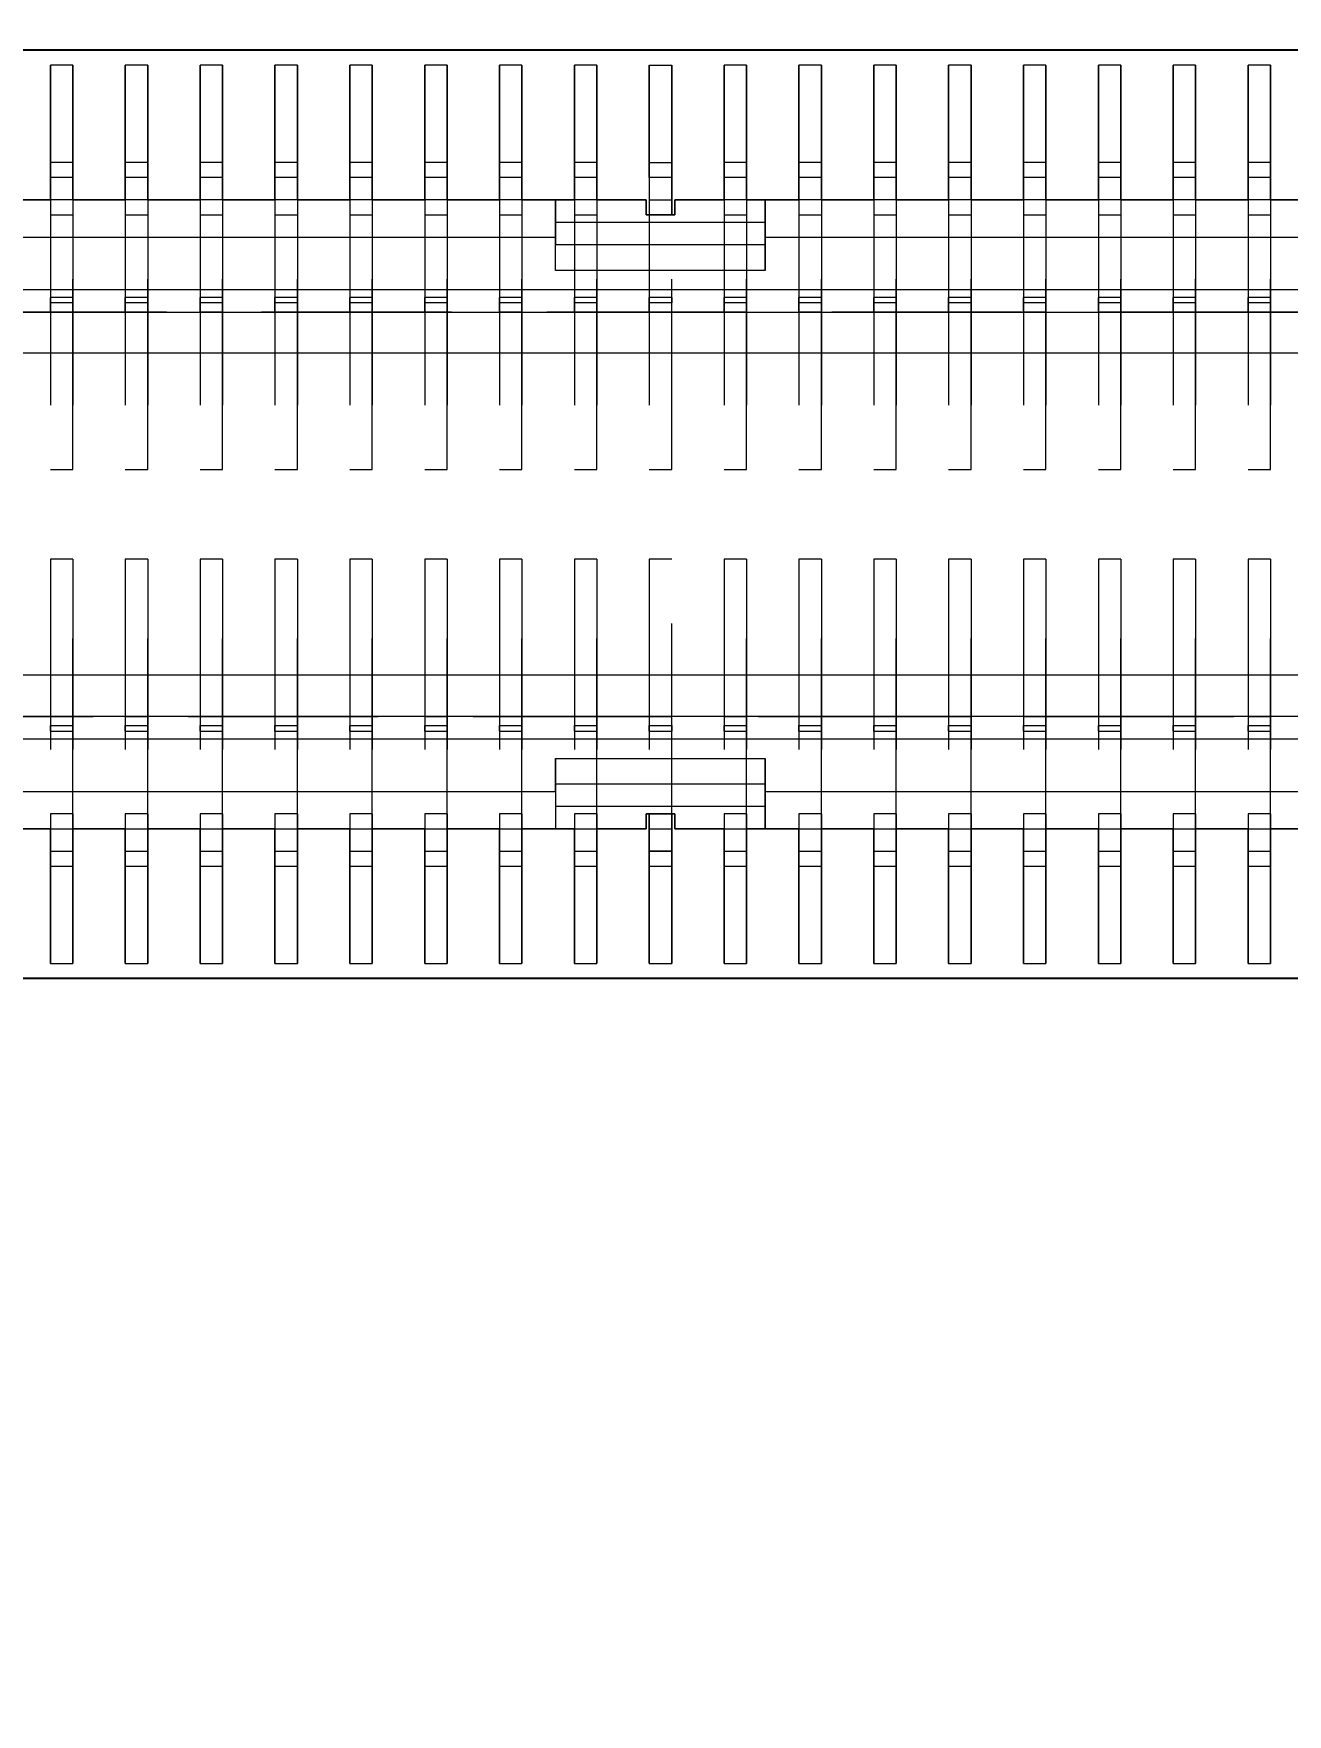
# Model space of a CAD drawing. Header units: millimetres. Extents: x 0 to 403, y 0 to 280.
# Drawn here: x 323.43 to 331.8, y 84.41 to 95.64 of the extents above; entities that cross this region are included whole.
import ezdxf

# ---------------------------------------------------------------- set-up
doc = ezdxf.new("R2010")
doc.units = ezdxf.units.MM
doc.linetypes.add('HIDDEN', pattern=[1.905, 1.27, -0.635])
doc.layers.add('DIM', color=1, linetype='Continuous')
doc.styles.add('SLDTEXTSTYLE0', font='romans__.ttf', dxfattribs={"width": 0.94})
doc.dimstyles.new('SLDDIMSTYLE7', dxfattribs={"dimtxt": 3, "dimasz": 2, "dimexe": 0, "dimexo": 0.0625, "dimgap": 0.75, "dimtad": 1, "dimrnd": 1e-09, "dimzin": 12, "dimdsep": 46, "dimtxsty": 'SLDTEXTSTYLE0', "dimsah": 1, "dimcen": 0.09, "dimadec": 0, "dimazin": 3, "dimtol": 1, "dimtp": 0.15, "dimtm": 0.15, "dimtfac": 1, "dimtofl": 0, "dimtmove": 0, "dimatfit": 3, "dimfxl": 1, "dimfrac": 2, "dimtolj": 1, "dimarcsym": 0})

# ---------------------------------------------------------------- blocks, each defined once
blk = doc.blocks.new('_D_56')
at = {"layer": 'DIM', "transparency": 16777216}
for p, q in [((303.963, 93.529), (303.963, 66.235)), ((365.763, 93.529), (365.763, 66.235)), ((365.763, 67.235), (303.963, 67.235))]:
    blk.add_line(p, q, dxfattribs=at)
for points in [[(303.963, 67.235), (305.963, 66.985), (305.963, 67.485)], [(365.763, 67.235), (363.763, 67.485), (363.763, 66.985)]]:
    blk.add_solid(points, dxfattribs=at)
at = {"layer": 'DIM', "transparency": 16777216, "char_height": 3, "attachment_point": 1, "style": 'SLDTEXTSTYLE0'}
for s, insert in [('61.80', (319.878, 71.256)), (' ±0.15', (332.924, 71.256))]:
    blk.add_mtext(s, dxfattribs=dict(at, insert=insert))
blk = doc.blocks.new('_D_57')
at = {"layer": 'DIM', "transparency": 16777216}
for p, q in [((301.934, 95.529), (301.934, 127.334)), ((362.731, 95.529), (300.934, 95.529)), ((301.934, 95.529), (301.934, 89.329)), ((362.963, 89.329), (300.934, 89.329))]:
    blk.add_line(p, q, dxfattribs=at)
for points in [[(301.934, 95.529), (301.684, 93.529), (302.184, 93.529)], [(301.934, 89.329), (302.184, 91.329), (301.684, 91.329)]]:
    blk.add_solid(points, dxfattribs=at)
at = {"layer": 'DIM', "transparency": 16777216, "char_height": 3, "attachment_point": 1, "rotation": 90, "style": 'SLDTEXTSTYLE0'}
for s, insert in [(' ±0.15', (297.913, 110.409)), ('6.20', (297.913, 100.255))]:
    blk.add_mtext(s, dxfattribs=dict(at, insert=insert))

msp = doc.modelspace()

# ---------------------------------------------------------------- linework, layer by layer
at = {"color": 7, "linetype": 'Continuous', "lineweight": 0}
for p, q in [((323.688, 95.429), (323.538, 95.429)), ((323.538, 94.779), (323.538, 95.429)), ((323.688, 94.779), (323.688, 95.429)), ((324.188, 95.429), (324.038, 95.429)), ((324.038, 94.779), (324.038, 95.429)), ((324.188, 94.779), (324.188, 95.429)), ((324.688, 95.429), (324.538, 95.429)), ((324.538, 94.779), (324.538, 95.429)), ((324.688, 94.779), (324.688, 95.429)), ((325.188, 95.429), (325.038, 95.429)), ((325.038, 94.779), (325.038, 95.429)), ((325.188, 94.779), (325.188, 95.429)), ((325.688, 95.429), (325.538, 95.429)), ((325.538, 94.779), (325.538, 95.429)), ((325.688, 94.779), (325.688, 95.429)), ((326.188, 95.429), (326.038, 95.429)), ((326.038, 94.779), (326.038, 95.429)), ((326.188, 94.779), (326.188, 95.429)), ((326.688, 95.429), (326.538, 95.429)), ((326.538, 94.779), (326.538, 95.429)), ((326.688, 94.779), (326.688, 95.429)), ((327.188, 95.429), (327.038, 95.429)), ((327.038, 94.779), (327.038, 95.429)), ((327.188, 94.779), (327.188, 95.429)), ((327.538, 95.429), (327.688, 95.429)), ((327.538, 94.779), (327.538, 95.429)), ((327.688, 94.779), (327.688, 95.429)), ((328.188, 95.429), (328.038, 95.429)), ((328.038, 94.779), (328.038, 95.429)), ((328.188, 94.779), (328.188, 95.429)), ((328.688, 95.429), (328.538, 95.429)), ((328.538, 94.779), (328.538, 95.429)), ((328.688, 94.779), (328.688, 95.429)), ((329.188, 95.429), (329.038, 95.429)), ((329.038, 94.779), (329.038, 95.429)), ((329.188, 94.779), (329.188, 95.429)), ((329.688, 95.429), (329.538, 95.429)), ((329.538, 94.779), (329.538, 95.429)), ((329.688, 94.779), (329.688, 95.429)), ((330.188, 95.429), (330.038, 95.429)), ((330.038, 94.779), (330.038, 95.429)), ((330.188, 94.779), (330.188, 95.429)), ((330.688, 95.429), (330.538, 95.429)), ((330.538, 94.779), (330.538, 95.429)), ((330.688, 94.779), (330.688, 95.429)), ((331.188, 95.429), (331.038, 95.429)), ((331.038, 94.779), (331.038, 95.429)), ((331.188, 94.779), (331.188, 95.429)), ((331.688, 95.429), (331.538, 95.429)), ((331.538, 94.779), (331.538, 95.429)), ((331.688, 94.779), (331.688, 95.429)), ((323.688, 94.779), (323.538, 94.779)), ((323.538, 94.679), (323.538, 94.779)), ((323.688, 94.679), (323.688, 94.779)), ((324.188, 94.779), (324.038, 94.779)), ((324.038, 94.679), (324.038, 94.779)), ((324.188, 94.679), (324.188, 94.779)), ((324.688, 94.779), (324.538, 94.779)), ((324.538, 94.679), (324.538, 94.779)), ((324.688, 94.679), (324.688, 94.779)), ((325.188, 94.779), (325.038, 94.779)), ((325.038, 94.679), (325.038, 94.779)), ((325.188, 94.679), (325.188, 94.779)), ((325.688, 94.779), (325.538, 94.779)), ((325.538, 94.679), (325.538, 94.779)), ((325.688, 94.679), (325.688, 94.779)), ((326.188, 94.779), (326.038, 94.779)), ((326.038, 94.679), (326.038, 94.779)), ((326.188, 94.679), (326.188, 94.779)), ((326.688, 94.779), (326.538, 94.779)), ((326.538, 94.679), (326.538, 94.779)), ((326.688, 94.679), (326.688, 94.779)), ((327.188, 94.779), (327.038, 94.779)), ((327.038, 94.679), (327.038, 94.779)), ((327.188, 94.679), (327.188, 94.779)), ((327.538, 94.779), (327.688, 94.779)), ((327.538, 94.679), (327.538, 94.779)), ((327.688, 94.679), (327.688, 94.779)), ((328.188, 94.779), (328.038, 94.779)), ((328.038, 94.679), (328.038, 94.779)), ((328.188, 94.679), (328.188, 94.779)), ((328.688, 94.779), (328.538, 94.779)), ((328.538, 94.679), (328.538, 94.779)), ((328.688, 94.679), (328.688, 94.779)), ((329.188, 94.779), (329.038, 94.779)), ((329.038, 94.679), (329.038, 94.779)), ((329.188, 94.679), (329.188, 94.779)), ((329.688, 94.779), (329.538, 94.779)), ((329.538, 94.679), (329.538, 94.779)), ((329.688, 94.679), (329.688, 94.779)), ((330.188, 94.779), (330.038, 94.779)), ((330.038, 94.679), (330.038, 94.779)), ((330.188, 94.679), (330.188, 94.779)), ((330.688, 94.779), (330.538, 94.779)), ((330.538, 94.679), (330.538, 94.779)), ((330.688, 94.679), (330.688, 94.779)), ((331.188, 94.779), (331.038, 94.779)), ((331.038, 94.679), (331.038, 94.779)), ((331.188, 94.679), (331.188, 94.779)), ((331.688, 94.779), (331.538, 94.779)), ((331.538, 94.679), (331.538, 94.779)), ((331.688, 94.679), (331.688, 94.779)), ((323.688, 94.679), (323.538, 94.679)), ((323.538, 94.529), (323.538, 94.679)), ((323.688, 94.529), (323.688, 94.679)), ((324.188, 94.679), (324.038, 94.679)), ((324.038, 94.529), (324.038, 94.679)), ((324.188, 94.529), (324.188, 94.679)), ((324.688, 94.679), (324.538, 94.679)), ((324.538, 94.529), (324.538, 94.679)), ((324.688, 94.529), (324.688, 94.679)), ((325.188, 94.679), (325.038, 94.679)), ((325.038, 94.529), (325.038, 94.679)), ((325.188, 94.529), (325.188, 94.679)), ((325.688, 94.679), (325.538, 94.679)), ((325.538, 94.529), (325.538, 94.679)), ((325.688, 94.529), (325.688, 94.679)), ((326.188, 94.679), (326.038, 94.679)), ((326.038, 94.529), (326.038, 94.679)), ((326.188, 94.529), (326.188, 94.679)), ((326.688, 94.679), (326.538, 94.679)), ((326.538, 94.529), (326.538, 94.679)), ((326.688, 94.529), (326.688, 94.679)), ((327.188, 94.679), (327.038, 94.679)), ((327.038, 94.529), (327.038, 94.679)), ((327.188, 94.529), (327.188, 94.679)), ((327.538, 94.679), (327.538, 94.429)), ((327.688, 94.679), (327.538, 94.679)), ((327.688, 94.429), (327.688, 94.679)), ((328.188, 94.679), (328.038, 94.679)), ((328.038, 94.529), (328.038, 94.679)), ((328.188, 94.529), (328.188, 94.679)), ((328.688, 94.679), (328.538, 94.679)), ((328.538, 94.529), (328.538, 94.679)), ((328.688, 94.529), (328.688, 94.679)), ((329.188, 94.679), (329.038, 94.679)), ((329.038, 94.529), (329.038, 94.679)), ((329.188, 94.529), (329.188, 94.679)), ((329.688, 94.679), (329.538, 94.679)), ((329.538, 94.529), (329.538, 94.679)), ((329.688, 94.529), (329.688, 94.679)), ((330.188, 94.679), (330.038, 94.679)), ((330.038, 94.529), (330.038, 94.679)), ((330.188, 94.529), (330.188, 94.679)), ((330.688, 94.679), (330.538, 94.679)), ((330.538, 94.529), (330.538, 94.679)), ((330.688, 94.529), (330.688, 94.679)), ((331.188, 94.679), (331.038, 94.679)), ((331.038, 94.529), (331.038, 94.679)), ((331.188, 94.529), (331.188, 94.679)), ((331.688, 94.679), (331.538, 94.679)), ((331.538, 94.529), (331.538, 94.679)), ((331.688, 94.529), (331.688, 94.679)), ((326.913, 94.529), (323.313, 94.529)), ((326.913, 94.529), (326.913, 94.379)), ((327.518, 94.529), (326.913, 94.529)), ((327.518, 94.429), (327.518, 94.529)), ((328.313, 94.529), (327.708, 94.529)), ((327.708, 94.529), (327.708, 94.429)), ((328.313, 94.379), (328.313, 94.529)), ((331.913, 94.529), (328.313, 94.529)), ((327.708, 94.429), (327.518, 94.429)), ((328.313, 94.379), (326.913, 94.379)), ((326.913, 94.379), (326.913, 94.229)), ((328.313, 94.229), (328.313, 94.379)), ((326.913, 94.279), (323.313, 94.279)), ((328.313, 94.229), (326.913, 94.229)), ((326.913, 94.059), (326.913, 94.229)), ((331.913, 94.279), (328.313, 94.279)), ((328.313, 94.059), (328.313, 94.229)), ((328.313, 94.059), (326.913, 94.059)), ((362.413, 93.929), (307.313, 93.929)), ((323.688, 93.877), (323.538, 93.877)), ((323.538, 93.841), (323.538, 93.877)), ((323.688, 93.877), (323.688, 93.841)), ((324.188, 93.877), (324.038, 93.877)), ((324.038, 93.841), (324.038, 93.877)), ((324.188, 93.877), (324.188, 93.841)), ((324.688, 93.877), (324.538, 93.877)), ((324.538, 93.841), (324.538, 93.877)), ((324.688, 93.877), (324.688, 93.841)), ((325.188, 93.877), (325.038, 93.877)), ((325.038, 93.841), (325.038, 93.877)), ((325.188, 93.877), (325.188, 93.841)), ((325.688, 93.877), (325.538, 93.877)), ((325.538, 93.841), (325.538, 93.877)), ((325.688, 93.877), (325.688, 93.841)), ((326.188, 93.877), (326.038, 93.877)), ((326.038, 93.841), (326.038, 93.877)), ((326.188, 93.877), (326.188, 93.841)), ((326.688, 93.877), (326.538, 93.877)), ((326.538, 93.841), (326.538, 93.877)), ((326.688, 93.877), (326.688, 93.841)), ((327.188, 93.877), (327.038, 93.877)), ((327.038, 93.841), (327.038, 93.877)), ((327.188, 93.877), (327.188, 93.841)), ((327.688, 93.877), (327.538, 93.877)), ((327.538, 93.841), (327.538, 93.877)), ((327.688, 93.877), (327.688, 93.841)), ((328.188, 93.877), (328.038, 93.877)), ((328.038, 93.841), (328.038, 93.877)), ((328.188, 93.877), (328.188, 93.841)), ((328.688, 93.877), (328.538, 93.877)), ((328.538, 93.841), (328.538, 93.877)), ((328.688, 93.877), (328.688, 93.841)), ((329.188, 93.877), (329.038, 93.877)), ((329.038, 93.841), (329.038, 93.877)), ((329.188, 93.877), (329.188, 93.841)), ((329.688, 93.877), (329.538, 93.877)), ((329.538, 93.841), (329.538, 93.877)), ((329.688, 93.877), (329.688, 93.841)), ((330.188, 93.877), (330.038, 93.877)), ((330.038, 93.841), (330.038, 93.877)), ((330.188, 93.877), (330.188, 93.841)), ((330.688, 93.877), (330.538, 93.877)), ((330.538, 93.841), (330.538, 93.877)), ((330.688, 93.877), (330.688, 93.841)), ((331.188, 93.877), (331.038, 93.877)), ((331.038, 93.841), (331.038, 93.877)), ((331.188, 93.877), (331.188, 93.841)), ((331.688, 93.877), (331.538, 93.877)), ((331.538, 93.841), (331.538, 93.877)), ((331.688, 93.877), (331.688, 93.841)), ((307.213, 93.779), (362.513, 93.779)), ((323.538, 93.779), (323.538, 93.841)), ((323.688, 93.841), (323.538, 93.841)), ((323.688, 93.779), (323.688, 93.841)), ((324.038, 93.779), (324.038, 93.841)), ((324.188, 93.841), (324.038, 93.841)), ((324.188, 93.779), (324.188, 93.841)), ((324.538, 93.779), (324.538, 93.841)), ((324.688, 93.841), (324.538, 93.841)), ((324.688, 93.779), (324.688, 93.841)), ((325.038, 93.779), (325.038, 93.841)), ((325.188, 93.841), (325.038, 93.841)), ((325.188, 93.779), (325.188, 93.841)), ((325.538, 93.779), (325.538, 93.841)), ((325.688, 93.841), (325.538, 93.841)), ((325.688, 93.779), (325.688, 93.841)), ((326.038, 93.779), (326.038, 93.841)), ((326.188, 93.841), (326.038, 93.841)), ((326.188, 93.779), (326.188, 93.841)), ((326.538, 93.779), (326.538, 93.841)), ((326.688, 93.841), (326.538, 93.841)), ((326.688, 93.779), (326.688, 93.841)), ((327.038, 93.779), (327.038, 93.841)), ((327.188, 93.841), (327.038, 93.841)), ((327.188, 93.779), (327.188, 93.841)), ((327.538, 93.779), (327.538, 93.841)), ((327.688, 93.841), (327.538, 93.841)), ((327.688, 93.779), (327.688, 93.841)), ((328.038, 93.779), (328.038, 93.841)), ((328.188, 93.841), (328.038, 93.841)), ((328.188, 93.779), (328.188, 93.841)), ((328.538, 93.779), (328.538, 93.841)), ((328.688, 93.841), (328.538, 93.841)), ((328.688, 93.779), (328.688, 93.841)), ((329.038, 93.779), (329.038, 93.841)), ((329.188, 93.841), (329.038, 93.841)), ((329.188, 93.779), (329.188, 93.841)), ((329.538, 93.779), (329.538, 93.841)), ((329.688, 93.841), (329.538, 93.841)), ((329.688, 93.779), (329.688, 93.841)), ((330.038, 93.779), (330.038, 93.841)), ((330.188, 93.841), (330.038, 93.841)), ((330.188, 93.779), (330.188, 93.841)), ((330.538, 93.779), (330.538, 93.841)), ((330.688, 93.841), (330.538, 93.841)), ((330.688, 93.779), (330.688, 93.841)), ((331.038, 93.779), (331.038, 93.841)), ((331.188, 93.841), (331.038, 93.841)), ((331.188, 93.779), (331.188, 93.841)), ((331.538, 93.779), (331.538, 93.841)), ((331.688, 93.841), (331.538, 93.841)), ((331.688, 93.779), (331.688, 93.841)), ((362.313, 93.505), (307.413, 93.505)), ((363.213, 91.354), (306.513, 91.354)), ((363.413, 91.079), (306.313, 91.079)), ((323.538, 91.079), (323.538, 91.018)), ((323.688, 91.018), (323.688, 91.079)), ((324.038, 91.079), (324.038, 91.018)), ((324.188, 91.018), (324.188, 91.079)), ((324.538, 91.079), (324.538, 91.018)), ((324.688, 91.018), (324.688, 91.079)), ((325.038, 91.079), (325.038, 91.018)), ((325.188, 91.018), (325.188, 91.079)), ((325.538, 91.079), (325.538, 91.018)), ((325.688, 91.018), (325.688, 91.079)), ((326.038, 91.079), (326.038, 91.018)), ((326.188, 91.018), (326.188, 91.079)), ((326.538, 91.079), (326.538, 91.018)), ((326.688, 91.018), (326.688, 91.079)), ((327.038, 91.079), (327.038, 91.018)), ((327.188, 91.018), (327.188, 91.079)), ((327.538, 91.079), (327.538, 91.018)), ((327.688, 91.018), (327.688, 91.079)), ((328.038, 91.079), (328.038, 91.018)), ((328.188, 91.018), (328.188, 91.079)), ((328.538, 91.079), (328.538, 91.018)), ((328.688, 91.018), (328.688, 91.079)), ((329.038, 91.079), (329.038, 91.018)), ((329.188, 91.018), (329.188, 91.079)), ((329.538, 91.079), (329.538, 91.018)), ((329.688, 91.018), (329.688, 91.079)), ((330.038, 91.079), (330.038, 91.018)), ((330.188, 91.018), (330.188, 91.079)), ((330.538, 91.079), (330.538, 91.018)), ((330.688, 91.018), (330.688, 91.079)), ((331.038, 91.079), (331.038, 91.018)), ((331.188, 91.018), (331.188, 91.079)), ((331.538, 91.079), (331.538, 91.018)), ((331.688, 91.018), (331.688, 91.079)), ((323.538, 91.018), (323.688, 91.018)), ((323.538, 90.981), (323.538, 91.018)), ((323.538, 90.981), (323.688, 90.981)), ((323.688, 91.018), (323.688, 90.981)), ((324.038, 91.018), (324.188, 91.018)), ((324.038, 90.981), (324.038, 91.018)), ((324.038, 90.981), (324.188, 90.981)), ((324.188, 91.018), (324.188, 90.981)), ((324.538, 91.018), (324.688, 91.018)), ((324.538, 90.981), (324.538, 91.018)), ((324.538, 90.981), (324.688, 90.981)), ((324.688, 91.018), (324.688, 90.981)), ((325.038, 91.018), (325.188, 91.018)), ((325.038, 90.981), (325.038, 91.018)), ((325.038, 90.981), (325.188, 90.981)), ((325.188, 91.018), (325.188, 90.981)), ((325.538, 91.018), (325.688, 91.018)), ((325.538, 90.981), (325.538, 91.018)), ((325.538, 90.981), (325.688, 90.981)), ((325.688, 91.018), (325.688, 90.981)), ((326.038, 91.018), (326.188, 91.018)), ((326.038, 90.981), (326.038, 91.018)), ((326.038, 90.981), (326.188, 90.981)), ((326.188, 91.018), (326.188, 90.981)), ((326.538, 91.018), (326.688, 91.018)), ((326.538, 90.981), (326.538, 91.018)), ((326.538, 90.981), (326.688, 90.981)), ((326.688, 91.018), (326.688, 90.981)), ((327.038, 91.018), (327.188, 91.018)), ((327.038, 90.981), (327.038, 91.018)), ((327.038, 90.981), (327.188, 90.981)), ((327.188, 91.018), (327.188, 90.981)), ((327.538, 91.018), (327.688, 91.018)), ((327.538, 90.981), (327.538, 91.018)), ((327.538, 90.981), (327.688, 90.981)), ((327.688, 91.018), (327.688, 90.981)), ((328.038, 91.018), (328.188, 91.018)), ((328.038, 90.981), (328.038, 91.018)), ((328.038, 90.981), (328.188, 90.981)), ((328.188, 91.018), (328.188, 90.981)), ((328.538, 91.018), (328.688, 91.018)), ((328.538, 90.981), (328.538, 91.018)), ((328.538, 90.981), (328.688, 90.981)), ((328.688, 91.018), (328.688, 90.981)), ((329.038, 91.018), (329.188, 91.018)), ((329.038, 90.981), (329.038, 91.018)), ((329.038, 90.981), (329.188, 90.981)), ((329.188, 91.018), (329.188, 90.981)), ((329.538, 91.018), (329.688, 91.018)), ((329.538, 90.981), (329.538, 91.018)), ((329.538, 90.981), (329.688, 90.981)), ((329.688, 91.018), (329.688, 90.981)), ((330.038, 91.018), (330.188, 91.018)), ((330.038, 90.981), (330.038, 91.018)), ((330.038, 90.981), (330.188, 90.981)), ((330.188, 91.018), (330.188, 90.981)), ((330.538, 91.018), (330.688, 91.018)), ((330.538, 90.981), (330.538, 91.018)), ((330.538, 90.981), (330.688, 90.981)), ((330.688, 91.018), (330.688, 90.981)), ((331.038, 91.018), (331.188, 91.018)), ((331.038, 90.981), (331.038, 91.018)), ((331.038, 90.981), (331.188, 90.981)), ((331.188, 91.018), (331.188, 90.981)), ((331.538, 91.018), (331.688, 91.018)), ((331.538, 90.981), (331.538, 91.018)), ((331.538, 90.981), (331.688, 90.981)), ((331.688, 91.018), (331.688, 90.981)), ((307.313, 90.929), (362.413, 90.929)), ((326.913, 90.799), (328.313, 90.799)), ((326.913, 90.799), (326.913, 90.629)), ((328.313, 90.629), (328.313, 90.799)), ((326.913, 90.629), (328.313, 90.629)), ((326.913, 90.629), (326.913, 90.479)), ((328.313, 90.479), (328.313, 90.629)), ((323.313, 90.579), (326.913, 90.579)), ((328.313, 90.579), (331.913, 90.579)), ((326.913, 90.479), (328.313, 90.479)), ((326.913, 90.479), (326.913, 90.329)), ((327.518, 90.429), (327.708, 90.429)), ((327.518, 90.329), (327.518, 90.429)), ((327.538, 90.179), (327.538, 90.429)), ((327.688, 90.179), (327.688, 90.429)), ((327.708, 90.429), (327.708, 90.329)), ((328.313, 90.329), (328.313, 90.479)), ((323.313, 90.329), (326.913, 90.329)), ((323.538, 90.179), (323.538, 90.329)), ((323.688, 90.179), (323.688, 90.329)), ((324.038, 90.179), (324.038, 90.329)), ((324.188, 90.179), (324.188, 90.329)), ((324.538, 90.179), (324.538, 90.329)), ((324.688, 90.179), (324.688, 90.329)), ((325.038, 90.179), (325.038, 90.329)), ((325.188, 90.179), (325.188, 90.329)), ((325.538, 90.179), (325.538, 90.329)), ((325.688, 90.179), (325.688, 90.329)), ((326.038, 90.179), (326.038, 90.329)), ((326.188, 90.179), (326.188, 90.329)), ((326.538, 90.179), (326.538, 90.329)), ((326.688, 90.179), (326.688, 90.329)), ((326.913, 90.329), (327.518, 90.329)), ((327.038, 90.179), (327.038, 90.329)), ((327.188, 90.179), (327.188, 90.329)), ((327.708, 90.329), (328.313, 90.329)), ((328.038, 90.179), (328.038, 90.329)), ((328.188, 90.179), (328.188, 90.329)), ((328.313, 90.329), (331.913, 90.329)), ((328.538, 90.179), (328.538, 90.329)), ((328.688, 90.179), (328.688, 90.329)), ((329.038, 90.179), (329.038, 90.329)), ((329.188, 90.179), (329.188, 90.329)), ((329.538, 90.179), (329.538, 90.329)), ((329.688, 90.179), (329.688, 90.329)), ((330.038, 90.179), (330.038, 90.329)), ((330.188, 90.179), (330.188, 90.329)), ((330.538, 90.179), (330.538, 90.329)), ((330.688, 90.179), (330.688, 90.329)), ((331.038, 90.179), (331.038, 90.329)), ((331.188, 90.179), (331.188, 90.329)), ((331.538, 90.179), (331.538, 90.329)), ((331.688, 90.179), (331.688, 90.329)), ((323.538, 90.179), (323.688, 90.179)), ((323.538, 90.079), (323.538, 90.179)), ((323.688, 90.079), (323.688, 90.179)), ((324.038, 90.179), (324.188, 90.179)), ((324.038, 90.079), (324.038, 90.179)), ((324.188, 90.079), (324.188, 90.179)), ((324.538, 90.179), (324.688, 90.179)), ((324.538, 90.079), (324.538, 90.179)), ((324.688, 90.079), (324.688, 90.179)), ((325.038, 90.179), (325.188, 90.179)), ((325.038, 90.079), (325.038, 90.179)), ((325.188, 90.079), (325.188, 90.179)), ((325.538, 90.179), (325.688, 90.179)), ((325.538, 90.079), (325.538, 90.179)), ((325.688, 90.079), (325.688, 90.179)), ((326.038, 90.179), (326.188, 90.179)), ((326.038, 90.079), (326.038, 90.179)), ((326.188, 90.079), (326.188, 90.179)), ((326.538, 90.179), (326.688, 90.179)), ((326.538, 90.079), (326.538, 90.179)), ((326.688, 90.079), (326.688, 90.179)), ((327.038, 90.179), (327.188, 90.179)), ((327.038, 90.079), (327.038, 90.179)), ((327.188, 90.079), (327.188, 90.179)), ((327.538, 90.179), (327.688, 90.179)), ((327.538, 90.079), (327.538, 90.179)), ((327.688, 90.079), (327.688, 90.179)), ((328.038, 90.179), (328.188, 90.179)), ((328.038, 90.079), (328.038, 90.179)), ((328.188, 90.079), (328.188, 90.179)), ((328.538, 90.179), (328.688, 90.179)), ((328.538, 90.079), (328.538, 90.179)), ((328.688, 90.079), (328.688, 90.179)), ((329.038, 90.179), (329.188, 90.179)), ((329.038, 90.079), (329.038, 90.179)), ((329.188, 90.079), (329.188, 90.179)), ((329.538, 90.179), (329.688, 90.179)), ((329.538, 90.079), (329.538, 90.179)), ((329.688, 90.079), (329.688, 90.179)), ((330.038, 90.179), (330.188, 90.179)), ((330.038, 90.079), (330.038, 90.179)), ((330.188, 90.079), (330.188, 90.179)), ((330.538, 90.179), (330.688, 90.179)), ((330.538, 90.079), (330.538, 90.179)), ((330.688, 90.079), (330.688, 90.179)), ((331.038, 90.179), (331.188, 90.179)), ((331.038, 90.079), (331.038, 90.179)), ((331.188, 90.079), (331.188, 90.179)), ((331.538, 90.179), (331.688, 90.179)), ((331.538, 90.079), (331.538, 90.179)), ((331.688, 90.079), (331.688, 90.179)), ((323.538, 90.079), (323.688, 90.079)), ((323.538, 89.429), (323.538, 90.079)), ((323.688, 89.429), (323.688, 90.079)), ((324.038, 90.079), (324.188, 90.079)), ((324.038, 89.429), (324.038, 90.079)), ((324.188, 89.429), (324.188, 90.079)), ((324.538, 90.079), (324.688, 90.079)), ((324.538, 89.429), (324.538, 90.079)), ((324.688, 89.429), (324.688, 90.079)), ((325.038, 90.079), (325.188, 90.079)), ((325.038, 89.429), (325.038, 90.079)), ((325.188, 89.429), (325.188, 90.079)), ((325.538, 90.079), (325.688, 90.079)), ((325.538, 89.429), (325.538, 90.079)), ((325.688, 89.429), (325.688, 90.079)), ((326.038, 90.079), (326.188, 90.079)), ((326.038, 89.429), (326.038, 90.079)), ((326.188, 89.429), (326.188, 90.079)), ((326.538, 90.079), (326.688, 90.079)), ((326.538, 89.429), (326.538, 90.079)), ((326.688, 89.429), (326.688, 90.079)), ((327.038, 90.079), (327.188, 90.079)), ((327.038, 89.429), (327.038, 90.079)), ((327.188, 89.429), (327.188, 90.079)), ((327.538, 90.079), (327.688, 90.079)), ((327.538, 89.429), (327.538, 90.079)), ((327.688, 89.429), (327.688, 90.079)), ((328.038, 90.079), (328.188, 90.079)), ((328.038, 89.429), (328.038, 90.079)), ((328.188, 89.429), (328.188, 90.079)), ((328.538, 90.079), (328.688, 90.079)), ((328.538, 89.429), (328.538, 90.079)), ((328.688, 89.429), (328.688, 90.079)), ((329.038, 90.079), (329.188, 90.079)), ((329.038, 89.429), (329.038, 90.079)), ((329.188, 89.429), (329.188, 90.079)), ((329.538, 90.079), (329.688, 90.079)), ((329.538, 89.429), (329.538, 90.079)), ((329.688, 89.429), (329.688, 90.079)), ((330.038, 90.079), (330.188, 90.079)), ((330.038, 89.429), (330.038, 90.079)), ((330.188, 89.429), (330.188, 90.079)), ((330.538, 90.079), (330.688, 90.079)), ((330.538, 89.429), (330.538, 90.079)), ((330.688, 89.429), (330.688, 90.079)), ((331.038, 90.079), (331.188, 90.079)), ((331.038, 89.429), (331.038, 90.079)), ((331.188, 89.429), (331.188, 90.079)), ((331.538, 90.079), (331.688, 90.079)), ((331.538, 89.429), (331.538, 90.079)), ((331.688, 89.429), (331.688, 90.079)), ((323.538, 89.429), (323.688, 89.429)), ((324.038, 89.429), (324.188, 89.429)), ((324.538, 89.429), (324.688, 89.429)), ((325.038, 89.429), (325.188, 89.429)), ((325.538, 89.429), (325.688, 89.429)), ((326.038, 89.429), (326.188, 89.429)), ((326.538, 89.429), (326.688, 89.429)), ((327.038, 89.429), (327.188, 89.429)), ((327.538, 89.429), (327.688, 89.429)), ((328.038, 89.429), (328.188, 89.429)), ((328.538, 89.429), (328.688, 89.429)), ((329.038, 89.429), (329.188, 89.429)), ((329.538, 89.429), (329.688, 89.429)), ((330.038, 89.429), (330.188, 89.429)), ((330.538, 89.429), (330.688, 89.429)), ((331.038, 89.429), (331.188, 89.429)), ((331.538, 89.429), (331.688, 89.429))]:
    msp.add_line(p, q, dxfattribs=at)
at = {"color": 7, "linetype": 'HIDDEN', "lineweight": 0}
for p, q in [((323.688, 95.429), (323.538, 95.429)), ((323.538, 95.429), (323.538, 94.529)), ((323.688, 95.429), (323.688, 94.529)), ((324.188, 95.429), (324.038, 95.429)), ((324.038, 95.429), (324.038, 94.529)), ((324.188, 95.429), (324.188, 94.529)), ((324.688, 95.429), (324.538, 95.429)), ((324.538, 95.429), (324.538, 94.529)), ((324.688, 95.429), (324.688, 94.529)), ((325.188, 95.429), (325.038, 95.429)), ((325.038, 95.429), (325.038, 94.529)), ((325.188, 95.429), (325.188, 94.529)), ((325.688, 95.429), (325.538, 95.429)), ((325.538, 95.429), (325.538, 94.529)), ((325.688, 95.429), (325.688, 94.529)), ((326.188, 95.429), (326.038, 95.429)), ((326.038, 95.429), (326.038, 94.529)), ((326.188, 95.429), (326.188, 94.529)), ((326.688, 95.429), (326.538, 95.429)), ((326.538, 95.429), (326.538, 94.529)), ((326.688, 95.429), (326.688, 94.529)), ((327.188, 95.429), (327.038, 95.429)), ((327.038, 95.429), (327.038, 94.529)), ((327.188, 95.429), (327.188, 94.529)), ((327.538, 95.429), (327.688, 95.429)), ((327.538, 95.429), (327.538, 94.529)), ((327.688, 95.429), (327.688, 94.529)), ((328.188, 95.429), (328.038, 95.429)), ((328.038, 95.429), (328.038, 94.529)), ((328.188, 95.429), (328.188, 94.529)), ((328.688, 95.429), (328.538, 95.429)), ((328.538, 95.429), (328.538, 94.529)), ((328.688, 95.429), (328.688, 94.529)), ((329.188, 95.429), (329.038, 95.429)), ((329.038, 95.429), (329.038, 94.529)), ((329.188, 95.429), (329.188, 94.529)), ((329.688, 95.429), (329.538, 95.429)), ((329.538, 95.429), (329.538, 94.529)), ((329.688, 95.429), (329.688, 94.529)), ((330.188, 95.429), (330.038, 95.429)), ((330.038, 95.429), (330.038, 94.529)), ((330.188, 95.429), (330.188, 94.529)), ((330.688, 95.429), (330.538, 95.429)), ((330.538, 95.429), (330.538, 94.529)), ((330.688, 95.429), (330.688, 94.529)), ((331.188, 95.429), (331.038, 95.429)), ((331.038, 95.429), (331.038, 94.529)), ((331.188, 95.429), (331.188, 94.529)), ((331.688, 95.429), (331.538, 95.429)), ((331.538, 95.429), (331.538, 94.529)), ((331.688, 95.429), (331.688, 94.529)), ((327.688, 94.679), (327.538, 94.679)), ((323.188, 94.529), (323.538, 94.529)), ((323.688, 94.529), (323.538, 94.529)), ((323.538, 94.529), (323.538, 92.729)), ((323.538, 94.529), (323.538, 94.429)), ((323.688, 92.729), (323.688, 94.529)), ((323.688, 94.529), (324.038, 94.529)), ((323.688, 94.529), (323.688, 94.429)), ((324.188, 94.529), (324.038, 94.529)), ((324.038, 94.529), (324.038, 92.729)), ((324.038, 94.529), (324.038, 94.429)), ((324.188, 92.729), (324.188, 94.529)), ((324.188, 94.529), (324.538, 94.529)), ((324.188, 94.529), (324.188, 94.429)), ((324.688, 94.529), (324.538, 94.529)), ((324.538, 94.529), (324.538, 92.729)), ((324.538, 94.529), (324.538, 94.429)), ((324.688, 92.729), (324.688, 94.529)), ((324.688, 94.529), (325.038, 94.529)), ((324.688, 94.529), (324.688, 94.429)), ((325.188, 94.529), (325.038, 94.529)), ((325.038, 94.529), (325.038, 92.729)), ((325.038, 94.529), (325.038, 94.429)), ((325.188, 92.729), (325.188, 94.529)), ((325.188, 94.529), (325.538, 94.529)), ((325.188, 94.529), (325.188, 94.429)), ((325.688, 94.529), (325.538, 94.529)), ((325.538, 94.529), (325.538, 92.729)), ((325.538, 94.529), (325.538, 94.429)), ((325.688, 92.729), (325.688, 94.529)), ((325.688, 94.529), (326.038, 94.529)), ((325.688, 94.529), (325.688, 94.429)), ((326.188, 94.529), (326.038, 94.529)), ((326.038, 94.529), (326.038, 92.729)), ((326.038, 94.529), (326.038, 94.429)), ((326.188, 92.729), (326.188, 94.529)), ((326.188, 94.529), (326.538, 94.529)), ((326.188, 94.529), (326.188, 94.429)), ((326.688, 94.529), (326.538, 94.529)), ((326.538, 94.529), (326.538, 92.729)), ((326.538, 94.529), (326.538, 94.429)), ((326.688, 92.729), (326.688, 94.529)), ((326.688, 94.529), (327.038, 94.529)), ((326.688, 94.529), (326.688, 94.429)), ((326.913, 94.279), (326.913, 94.529)), ((327.188, 94.529), (327.038, 94.529)), ((327.038, 94.529), (327.038, 92.729)), ((327.038, 94.529), (327.038, 94.429)), ((327.188, 92.729), (327.188, 94.529)), ((327.188, 94.529), (327.518, 94.529)), ((327.188, 94.529), (327.188, 94.429)), ((327.518, 94.529), (327.518, 94.429)), ((327.538, 94.529), (327.538, 94.429)), ((327.538, 94.529), (327.688, 94.529)), ((327.688, 94.529), (327.688, 94.429)), ((327.708, 94.429), (327.708, 94.529)), ((327.708, 94.529), (328.038, 94.529)), ((328.188, 94.529), (328.038, 94.529)), ((328.038, 94.529), (328.038, 92.729)), ((328.038, 94.529), (328.038, 94.429)), ((328.188, 92.729), (328.188, 94.529)), ((328.188, 94.529), (328.538, 94.529)), ((328.188, 94.529), (328.188, 94.429)), ((328.313, 94.529), (328.313, 94.279)), ((328.688, 94.529), (328.538, 94.529)), ((328.538, 94.529), (328.538, 92.729)), ((328.538, 94.529), (328.538, 94.429)), ((328.688, 92.729), (328.688, 94.529)), ((328.688, 94.529), (329.038, 94.529)), ((328.688, 94.529), (328.688, 94.429)), ((329.188, 94.529), (329.038, 94.529)), ((329.038, 94.529), (329.038, 92.729)), ((329.038, 94.529), (329.038, 94.429)), ((329.188, 92.729), (329.188, 94.529)), ((329.188, 94.529), (329.538, 94.529)), ((329.188, 94.529), (329.188, 94.429)), ((329.688, 94.529), (329.538, 94.529)), ((329.538, 94.529), (329.538, 92.729)), ((329.538, 94.529), (329.538, 94.429)), ((329.688, 92.729), (329.688, 94.529)), ((329.688, 94.529), (330.038, 94.529)), ((329.688, 94.529), (329.688, 94.429)), ((330.188, 94.529), (330.038, 94.529)), ((330.038, 94.529), (330.038, 92.729)), ((330.038, 94.529), (330.038, 94.429)), ((330.188, 92.729), (330.188, 94.529)), ((330.188, 94.529), (330.538, 94.529)), ((330.188, 94.529), (330.188, 94.429)), ((330.688, 94.529), (330.538, 94.529)), ((330.538, 94.529), (330.538, 92.729)), ((330.538, 94.529), (330.538, 94.429)), ((330.688, 92.729), (330.688, 94.529)), ((330.688, 94.529), (331.038, 94.529)), ((330.688, 94.529), (330.688, 94.429)), ((331.188, 94.529), (331.038, 94.529)), ((331.038, 94.529), (331.038, 92.729)), ((331.038, 94.529), (331.038, 94.429)), ((331.188, 92.729), (331.188, 94.529)), ((331.188, 94.529), (331.538, 94.529)), ((331.188, 94.529), (331.188, 94.429)), ((331.688, 94.529), (331.538, 94.529)), ((331.538, 94.529), (331.538, 92.729)), ((331.538, 94.529), (331.538, 94.429)), ((331.688, 92.729), (331.688, 94.529)), ((331.688, 94.529), (332.038, 94.529)), ((331.688, 94.529), (331.688, 94.429)), ((323.538, 94.429), (323.538, 92.729)), ((323.538, 94.429), (323.688, 94.429)), ((323.688, 94.429), (323.688, 92.729)), ((324.038, 94.429), (324.038, 92.729)), ((324.038, 94.429), (324.188, 94.429)), ((324.188, 94.429), (324.188, 92.729)), ((324.538, 94.429), (324.538, 92.729)), ((324.538, 94.429), (324.688, 94.429)), ((324.688, 94.429), (324.688, 92.729)), ((325.038, 94.429), (325.038, 92.729)), ((325.038, 94.429), (325.188, 94.429)), ((325.188, 94.429), (325.188, 92.729)), ((325.538, 94.429), (325.538, 92.729)), ((325.538, 94.429), (325.688, 94.429)), ((325.688, 94.429), (325.688, 92.729)), ((326.038, 94.429), (326.038, 92.729)), ((326.038, 94.429), (326.188, 94.429)), ((326.188, 94.429), (326.188, 92.729)), ((326.538, 94.429), (326.538, 92.729)), ((326.538, 94.429), (326.688, 94.429)), ((326.688, 94.429), (326.688, 92.729)), ((327.038, 94.429), (327.038, 92.729)), ((327.038, 94.429), (327.188, 94.429)), ((327.188, 94.429), (327.188, 92.729)), ((327.518, 94.429), (327.538, 94.429)), ((327.538, 94.429), (327.688, 94.429)), ((327.538, 94.429), (327.538, 92.729)), ((327.688, 92.729), (327.688, 94.429)), ((327.688, 94.429), (327.708, 94.429)), ((328.038, 94.429), (328.038, 92.729)), ((328.038, 94.429), (328.188, 94.429)), ((328.188, 94.429), (328.188, 92.729)), ((328.538, 94.429), (328.538, 92.729)), ((328.538, 94.429), (328.688, 94.429)), ((328.688, 94.429), (328.688, 92.729)), ((329.038, 94.429), (329.038, 92.729)), ((329.038, 94.429), (329.188, 94.429)), ((329.188, 94.429), (329.188, 92.729)), ((329.538, 94.429), (329.538, 92.729)), ((329.538, 94.429), (329.688, 94.429)), ((329.688, 94.429), (329.688, 92.729)), ((330.038, 94.429), (330.038, 92.729)), ((330.038, 94.429), (330.188, 94.429)), ((330.188, 94.429), (330.188, 92.729)), ((330.538, 94.429), (330.538, 92.729)), ((330.538, 94.429), (330.688, 94.429)), ((330.688, 94.429), (330.688, 92.729)), ((331.038, 94.429), (331.038, 92.729)), ((331.038, 94.429), (331.188, 94.429)), ((331.188, 94.429), (331.188, 92.729)), ((331.538, 94.429), (331.538, 92.729)), ((331.538, 94.429), (331.688, 94.429)), ((331.688, 94.429), (331.688, 92.729)), ((326.913, 94.059), (326.913, 94.279)), ((328.313, 94.229), (326.913, 94.229)), ((328.313, 94.279), (328.313, 94.059)), ((323.538, 93.877), (323.538, 93.779)), ((323.688, 93.779), (323.688, 93.877)), ((324.038, 93.877), (324.038, 93.779)), ((324.188, 93.779), (324.188, 93.877)), ((324.538, 93.877), (324.538, 93.779)), ((324.688, 93.779), (324.688, 93.877)), ((325.038, 93.877), (325.038, 93.779)), ((325.188, 93.779), (325.188, 93.877)), ((325.538, 93.877), (325.538, 93.779)), ((325.688, 93.779), (325.688, 93.877)), ((326.038, 93.877), (326.038, 93.779)), ((326.188, 93.779), (326.188, 93.877)), ((326.538, 93.877), (326.538, 93.779)), ((326.688, 93.779), (326.688, 93.877)), ((327.038, 93.877), (327.038, 93.779)), ((327.188, 93.779), (327.188, 93.877)), ((327.538, 93.877), (327.538, 93.779)), ((327.688, 93.779), (327.688, 93.877)), ((328.038, 93.877), (328.038, 93.779)), ((328.188, 93.779), (328.188, 93.877)), ((328.538, 93.877), (328.538, 93.779)), ((328.688, 93.779), (328.688, 93.877)), ((329.038, 93.877), (329.038, 93.779)), ((329.188, 93.779), (329.188, 93.877)), ((329.538, 93.877), (329.538, 93.779)), ((329.688, 93.779), (329.688, 93.877)), ((330.038, 93.877), (330.038, 93.779)), ((330.188, 93.779), (330.188, 93.877)), ((330.538, 93.877), (330.538, 93.779)), ((330.688, 93.779), (330.688, 93.877)), ((331.038, 93.877), (331.038, 93.779)), ((331.188, 93.779), (331.188, 93.877)), ((331.538, 93.877), (331.538, 93.779)), ((331.688, 93.779), (331.688, 93.877)), ((362.413, 93.779), (307.313, 93.779)), ((323.688, 93.779), (323.538, 93.779)), ((324.188, 93.779), (324.038, 93.779)), ((324.688, 93.779), (324.538, 93.779)), ((325.188, 93.779), (325.038, 93.779)), ((325.688, 93.779), (325.538, 93.779)), ((326.188, 93.779), (326.038, 93.779)), ((326.688, 93.779), (326.538, 93.779)), ((327.188, 93.779), (327.038, 93.779)), ((327.688, 93.779), (327.538, 93.779)), ((328.188, 93.779), (328.038, 93.779)), ((328.688, 93.779), (328.538, 93.779)), ((329.188, 93.779), (329.038, 93.779)), ((329.688, 93.779), (329.538, 93.779)), ((330.188, 93.779), (330.038, 93.779)), ((330.688, 93.779), (330.538, 93.779)), ((331.188, 93.779), (331.038, 93.779)), ((331.688, 93.779), (331.538, 93.779)), ((323.538, 92.729), (323.688, 92.729)), ((324.038, 92.729), (324.188, 92.729)), ((324.538, 92.729), (324.688, 92.729)), ((325.038, 92.729), (325.188, 92.729)), ((325.538, 92.729), (325.688, 92.729)), ((326.038, 92.729), (326.188, 92.729)), ((326.538, 92.729), (326.688, 92.729)), ((327.038, 92.729), (327.188, 92.729)), ((327.538, 92.729), (327.688, 92.729)), ((328.038, 92.729), (328.188, 92.729)), ((328.538, 92.729), (328.688, 92.729)), ((329.038, 92.729), (329.188, 92.729)), ((329.538, 92.729), (329.688, 92.729)), ((330.038, 92.729), (330.188, 92.729)), ((330.538, 92.729), (330.688, 92.729)), ((331.038, 92.729), (331.188, 92.729)), ((331.538, 92.729), (331.688, 92.729)), ((323.688, 92.129), (323.538, 92.129)), ((323.538, 92.129), (323.538, 90.329)), ((323.538, 92.129), (323.538, 90.429)), ((323.688, 90.329), (323.688, 92.129)), ((323.688, 92.129), (323.688, 90.429)), ((324.188, 92.129), (324.038, 92.129)), ((324.038, 92.129), (324.038, 90.329)), ((324.038, 92.129), (324.038, 90.429)), ((324.188, 90.329), (324.188, 92.129)), ((324.188, 92.129), (324.188, 90.429)), ((324.688, 92.129), (324.538, 92.129)), ((324.538, 92.129), (324.538, 90.329)), ((324.538, 92.129), (324.538, 90.429)), ((324.688, 90.329), (324.688, 92.129)), ((324.688, 92.129), (324.688, 90.429)), ((325.188, 92.129), (325.038, 92.129)), ((325.038, 92.129), (325.038, 90.329)), ((325.038, 92.129), (325.038, 90.429)), ((325.188, 90.329), (325.188, 92.129)), ((325.188, 92.129), (325.188, 90.429)), ((325.688, 92.129), (325.538, 92.129)), ((325.538, 92.129), (325.538, 90.329)), ((325.538, 92.129), (325.538, 90.429)), ((325.688, 90.329), (325.688, 92.129)), ((325.688, 92.129), (325.688, 90.429)), ((326.188, 92.129), (326.038, 92.129)), ((326.038, 92.129), (326.038, 90.329)), ((326.038, 92.129), (326.038, 90.429)), ((326.188, 90.329), (326.188, 92.129)), ((326.188, 92.129), (326.188, 90.429)), ((326.688, 92.129), (326.538, 92.129)), ((326.538, 92.129), (326.538, 90.329)), ((326.538, 92.129), (326.538, 90.429)), ((326.688, 90.329), (326.688, 92.129)), ((326.688, 92.129), (326.688, 90.429)), ((327.188, 92.129), (327.038, 92.129)), ((327.038, 92.129), (327.038, 90.329)), ((327.038, 92.129), (327.038, 90.429)), ((327.188, 90.329), (327.188, 92.129)), ((327.188, 92.129), (327.188, 90.429)), ((327.538, 92.129), (327.538, 90.429)), ((327.688, 92.129), (327.538, 92.129)), ((327.688, 90.429), (327.688, 92.129)), ((328.188, 92.129), (328.038, 92.129)), ((328.038, 92.129), (328.038, 90.329)), ((328.038, 92.129), (328.038, 90.429)), ((328.188, 90.329), (328.188, 92.129)), ((328.188, 92.129), (328.188, 90.429)), ((328.688, 92.129), (328.538, 92.129)), ((328.538, 92.129), (328.538, 90.329)), ((328.538, 92.129), (328.538, 90.429)), ((328.688, 90.329), (328.688, 92.129)), ((328.688, 92.129), (328.688, 90.429)), ((329.188, 92.129), (329.038, 92.129)), ((329.038, 92.129), (329.038, 90.329)), ((329.038, 92.129), (329.038, 90.429)), ((329.188, 90.329), (329.188, 92.129)), ((329.188, 92.129), (329.188, 90.429)), ((329.688, 92.129), (329.538, 92.129)), ((329.538, 92.129), (329.538, 90.329)), ((329.538, 92.129), (329.538, 90.429)), ((329.688, 90.329), (329.688, 92.129)), ((329.688, 92.129), (329.688, 90.429)), ((330.188, 92.129), (330.038, 92.129)), ((330.038, 92.129), (330.038, 90.329)), ((330.038, 92.129), (330.038, 90.429)), ((330.188, 90.329), (330.188, 92.129)), ((330.188, 92.129), (330.188, 90.429)), ((330.688, 92.129), (330.538, 92.129)), ((330.538, 92.129), (330.538, 90.329)), ((330.538, 92.129), (330.538, 90.429)), ((330.688, 90.329), (330.688, 92.129)), ((330.688, 92.129), (330.688, 90.429)), ((331.188, 92.129), (331.038, 92.129)), ((331.038, 92.129), (331.038, 90.329)), ((331.038, 92.129), (331.038, 90.429)), ((331.188, 90.329), (331.188, 92.129)), ((331.188, 92.129), (331.188, 90.429)), ((331.688, 92.129), (331.538, 92.129)), ((331.538, 92.129), (331.538, 90.329)), ((331.538, 92.129), (331.538, 90.429)), ((331.688, 90.329), (331.688, 92.129)), ((331.688, 92.129), (331.688, 90.429)), ((307.313, 91.079), (362.413, 91.079)), ((323.538, 91.079), (323.688, 91.079)), ((323.538, 91.079), (323.538, 90.981)), ((323.688, 90.981), (323.688, 91.079)), ((324.038, 91.079), (324.188, 91.079)), ((324.038, 91.079), (324.038, 90.981)), ((324.188, 90.981), (324.188, 91.079)), ((324.538, 91.079), (324.688, 91.079)), ((324.538, 91.079), (324.538, 90.981)), ((324.688, 90.981), (324.688, 91.079)), ((325.038, 91.079), (325.188, 91.079)), ((325.038, 91.079), (325.038, 90.981)), ((325.188, 90.981), (325.188, 91.079)), ((325.538, 91.079), (325.688, 91.079)), ((325.538, 91.079), (325.538, 90.981)), ((325.688, 90.981), (325.688, 91.079)), ((326.038, 91.079), (326.188, 91.079)), ((326.038, 91.079), (326.038, 90.981)), ((326.188, 90.981), (326.188, 91.079)), ((326.538, 91.079), (326.688, 91.079)), ((326.538, 91.079), (326.538, 90.981)), ((326.688, 90.981), (326.688, 91.079)), ((327.038, 91.079), (327.188, 91.079)), ((327.038, 91.079), (327.038, 90.981)), ((327.188, 90.981), (327.188, 91.079)), ((327.538, 91.079), (327.688, 91.079)), ((327.538, 91.079), (327.538, 90.981)), ((327.688, 90.981), (327.688, 91.079)), ((328.038, 91.079), (328.188, 91.079)), ((328.038, 91.079), (328.038, 90.981)), ((328.188, 90.981), (328.188, 91.079)), ((328.538, 91.079), (328.688, 91.079)), ((328.538, 91.079), (328.538, 90.981)), ((328.688, 90.981), (328.688, 91.079)), ((329.038, 91.079), (329.188, 91.079)), ((329.038, 91.079), (329.038, 90.981)), ((329.188, 90.981), (329.188, 91.079)), ((329.538, 91.079), (329.688, 91.079)), ((329.538, 91.079), (329.538, 90.981)), ((329.688, 90.981), (329.688, 91.079)), ((330.038, 91.079), (330.188, 91.079)), ((330.038, 91.079), (330.038, 90.981)), ((330.188, 90.981), (330.188, 91.079)), ((330.538, 91.079), (330.688, 91.079)), ((330.538, 91.079), (330.538, 90.981)), ((330.688, 90.981), (330.688, 91.079)), ((331.038, 91.079), (331.188, 91.079)), ((331.038, 91.079), (331.038, 90.981)), ((331.188, 90.981), (331.188, 91.079)), ((331.538, 91.079), (331.688, 91.079)), ((331.538, 91.079), (331.538, 90.981)), ((331.688, 90.981), (331.688, 91.079)), ((326.913, 90.579), (326.913, 90.799)), ((328.313, 90.799), (328.313, 90.579)), ((326.913, 90.629), (328.313, 90.629)), ((326.913, 90.579), (326.913, 90.329)), ((328.313, 90.579), (328.313, 90.329)), ((323.688, 90.429), (323.538, 90.429)), ((323.538, 90.429), (323.538, 90.329)), ((323.688, 90.429), (323.688, 90.329)), ((324.188, 90.429), (324.038, 90.429)), ((324.038, 90.429), (324.038, 90.329)), ((324.188, 90.429), (324.188, 90.329)), ((324.688, 90.429), (324.538, 90.429)), ((324.538, 90.429), (324.538, 90.329)), ((324.688, 90.429), (324.688, 90.329)), ((325.188, 90.429), (325.038, 90.429)), ((325.038, 90.429), (325.038, 90.329)), ((325.188, 90.429), (325.188, 90.329)), ((325.688, 90.429), (325.538, 90.429)), ((325.538, 90.429), (325.538, 90.329)), ((325.688, 90.429), (325.688, 90.329)), ((326.188, 90.429), (326.038, 90.429)), ((326.038, 90.429), (326.038, 90.329)), ((326.188, 90.429), (326.188, 90.329)), ((326.688, 90.429), (326.538, 90.429)), ((326.538, 90.429), (326.538, 90.329)), ((326.688, 90.429), (326.688, 90.329)), ((327.188, 90.429), (327.038, 90.429)), ((327.038, 90.429), (327.038, 90.329)), ((327.188, 90.429), (327.188, 90.329)), ((327.518, 90.429), (327.518, 90.329)), ((327.538, 90.429), (327.518, 90.429)), ((327.688, 90.429), (327.538, 90.429)), ((327.538, 90.429), (327.538, 90.329)), ((327.708, 90.429), (327.688, 90.429)), ((327.688, 90.429), (327.688, 90.329)), ((327.708, 90.329), (327.708, 90.429)), ((328.188, 90.429), (328.038, 90.429)), ((328.038, 90.429), (328.038, 90.329)), ((328.188, 90.429), (328.188, 90.329)), ((328.688, 90.429), (328.538, 90.429)), ((328.538, 90.429), (328.538, 90.329)), ((328.688, 90.429), (328.688, 90.329)), ((329.188, 90.429), (329.038, 90.429)), ((329.038, 90.429), (329.038, 90.329)), ((329.188, 90.429), (329.188, 90.329)), ((329.688, 90.429), (329.538, 90.429)), ((329.538, 90.429), (329.538, 90.329)), ((329.688, 90.429), (329.688, 90.329)), ((330.188, 90.429), (330.038, 90.429)), ((330.038, 90.429), (330.038, 90.329)), ((330.188, 90.429), (330.188, 90.329)), ((330.688, 90.429), (330.538, 90.429)), ((330.538, 90.429), (330.538, 90.329)), ((330.688, 90.429), (330.688, 90.329)), ((331.188, 90.429), (331.038, 90.429)), ((331.038, 90.429), (331.038, 90.329)), ((331.188, 90.429), (331.188, 90.329)), ((331.688, 90.429), (331.538, 90.429)), ((331.538, 90.429), (331.538, 90.329)), ((331.688, 90.429), (331.688, 90.329)), ((323.538, 90.329), (323.188, 90.329)), ((323.538, 90.329), (323.688, 90.329)), ((323.538, 90.329), (323.538, 89.429)), ((324.038, 90.329), (323.688, 90.329)), ((323.688, 90.329), (323.688, 89.429)), ((324.038, 90.329), (324.188, 90.329)), ((324.038, 90.329), (324.038, 89.429)), ((324.538, 90.329), (324.188, 90.329)), ((324.188, 90.329), (324.188, 89.429)), ((324.538, 90.329), (324.688, 90.329)), ((324.538, 90.329), (324.538, 89.429)), ((325.038, 90.329), (324.688, 90.329)), ((324.688, 90.329), (324.688, 89.429)), ((325.038, 90.329), (325.188, 90.329)), ((325.038, 90.329), (325.038, 89.429)), ((325.538, 90.329), (325.188, 90.329)), ((325.188, 90.329), (325.188, 89.429)), ((325.538, 90.329), (325.688, 90.329)), ((325.538, 90.329), (325.538, 89.429)), ((326.038, 90.329), (325.688, 90.329)), ((325.688, 90.329), (325.688, 89.429)), ((326.038, 90.329), (326.188, 90.329)), ((326.038, 90.329), (326.038, 89.429)), ((326.538, 90.329), (326.188, 90.329)), ((326.188, 90.329), (326.188, 89.429)), ((326.538, 90.329), (326.688, 90.329)), ((326.538, 90.329), (326.538, 89.429)), ((327.038, 90.329), (326.688, 90.329)), ((326.688, 90.329), (326.688, 89.429)), ((327.038, 90.329), (327.188, 90.329)), ((327.038, 90.329), (327.038, 89.429)), ((327.518, 90.329), (327.188, 90.329)), ((327.188, 90.329), (327.188, 89.429)), ((327.538, 90.329), (327.688, 90.329)), ((327.538, 90.329), (327.538, 89.429)), ((327.688, 90.329), (327.688, 89.429)), ((328.038, 90.329), (327.708, 90.329)), ((328.038, 90.329), (328.188, 90.329)), ((328.038, 90.329), (328.038, 89.429)), ((328.538, 90.329), (328.188, 90.329)), ((328.188, 90.329), (328.188, 89.429)), ((328.538, 90.329), (328.688, 90.329)), ((328.538, 90.329), (328.538, 89.429)), ((329.038, 90.329), (328.688, 90.329)), ((328.688, 90.329), (328.688, 89.429)), ((329.038, 90.329), (329.188, 90.329)), ((329.038, 90.329), (329.038, 89.429)), ((329.538, 90.329), (329.188, 90.329)), ((329.188, 90.329), (329.188, 89.429)), ((329.538, 90.329), (329.688, 90.329)), ((329.538, 90.329), (329.538, 89.429)), ((330.038, 90.329), (329.688, 90.329)), ((329.688, 90.329), (329.688, 89.429)), ((330.038, 90.329), (330.188, 90.329)), ((330.038, 90.329), (330.038, 89.429)), ((330.538, 90.329), (330.188, 90.329)), ((330.188, 90.329), (330.188, 89.429)), ((330.538, 90.329), (330.688, 90.329)), ((330.538, 90.329), (330.538, 89.429)), ((331.038, 90.329), (330.688, 90.329)), ((330.688, 90.329), (330.688, 89.429)), ((331.038, 90.329), (331.188, 90.329)), ((331.038, 90.329), (331.038, 89.429)), ((331.538, 90.329), (331.188, 90.329)), ((331.188, 90.329), (331.188, 89.429)), ((331.538, 90.329), (331.688, 90.329)), ((331.538, 90.329), (331.538, 89.429)), ((332.038, 90.329), (331.688, 90.329)), ((331.688, 90.329), (331.688, 89.429)), ((327.688, 90.179), (327.538, 90.179)), ((323.538, 89.429), (323.688, 89.429)), ((324.038, 89.429), (324.188, 89.429)), ((324.538, 89.429), (324.688, 89.429)), ((325.038, 89.429), (325.188, 89.429)), ((325.538, 89.429), (325.688, 89.429)), ((326.038, 89.429), (326.188, 89.429)), ((326.538, 89.429), (326.688, 89.429)), ((327.038, 89.429), (327.188, 89.429)), ((327.538, 89.429), (327.688, 89.429)), ((328.038, 89.429), (328.188, 89.429)), ((328.538, 89.429), (328.688, 89.429)), ((329.038, 89.429), (329.188, 89.429)), ((329.538, 89.429), (329.688, 89.429)), ((330.038, 89.429), (330.188, 89.429)), ((330.538, 89.429), (330.688, 89.429)), ((331.038, 89.429), (331.188, 89.429)), ((331.538, 89.429), (331.688, 89.429))]:
    msp.add_line(p, q, dxfattribs=at)

# ---------------------------------------------------------------- dimensions: what is measured, and where the dimension line sits
at = {"layer": 'DIM'}
dim = msp.add_linear_dim(base=(301.934, 89.329), p1=(363.731, 95.529), p2=(363.963, 89.329), angle=90, dimstyle='SLDDIMSTYLE7', dxfattribs=at)
dim.commit()
dim.dimension.update_dxf_attribs({"geometry": '_D_57', "text_midpoint": (301.934, 113.795), "dimtype": 160})
dim = msp.add_linear_dim(base=(303.963, 67.235), p1=(365.763, 94.529), p2=(303.963, 94.529), dimstyle='SLDDIMSTYLE7', dxfattribs=at)
dim.commit()
dim.dimension.update_dxf_attribs({"geometry": '_D_56', "text_midpoint": (334.863, 67.235), "dimtype": 160})

doc.saveas('drawing.dxf')
